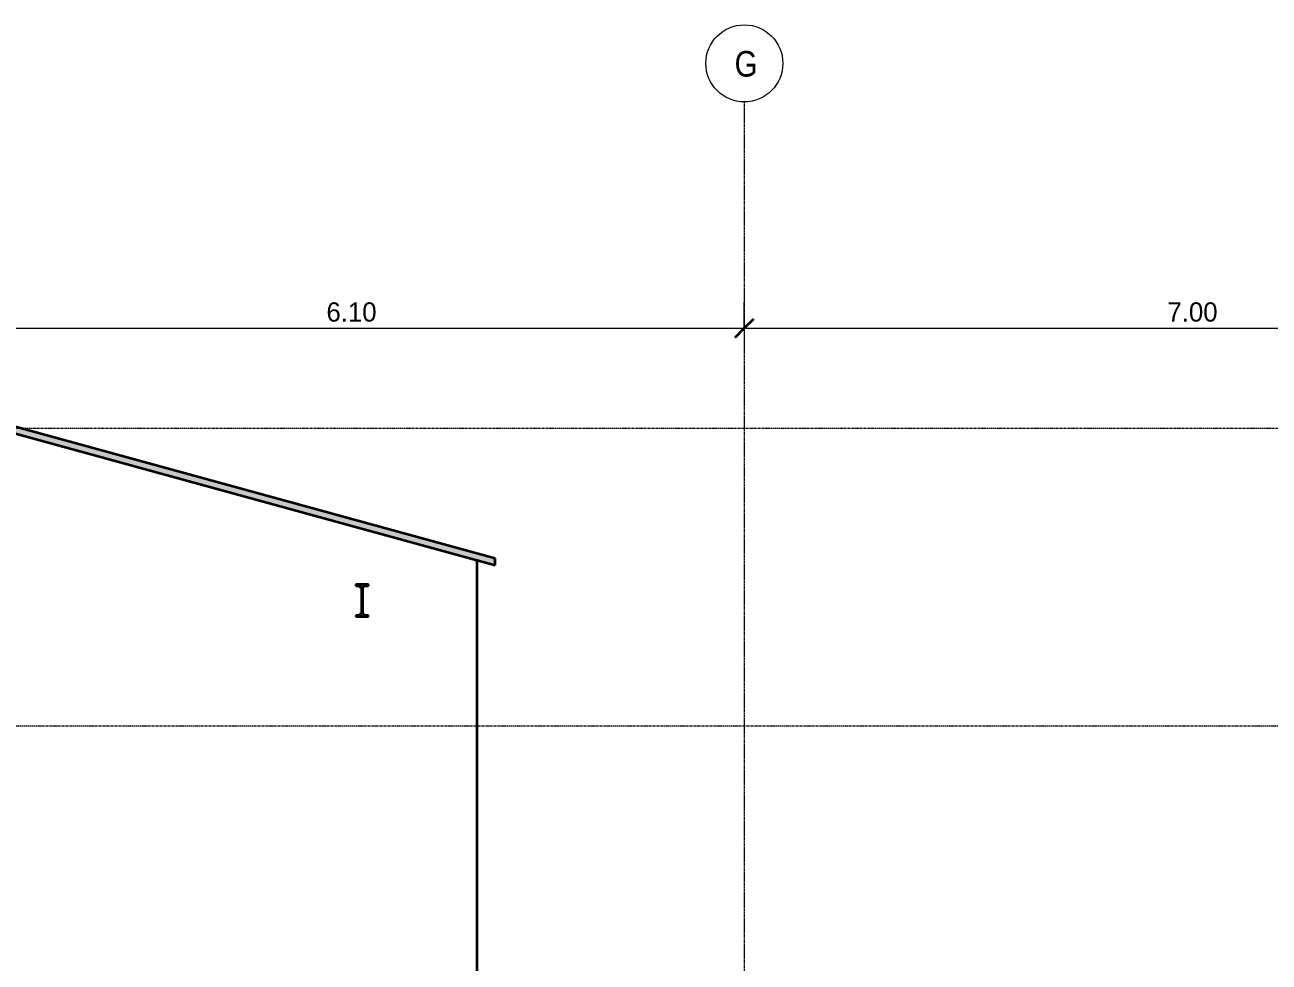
# Model space of a CAD drawing. Header units: centimetres. Extents: x -6111 to 13767, y -285 to 1600.
# Drawn here: x -2723 to -1754, y 661 to 1392 of the extents above; entities that cross this region are included whole.
import ezdxf

# ---------------------------------------------------------------- set-up
doc = ezdxf.new("R2010")
doc.units = ezdxf.units.CM
doc.linetypes.add('Centre', pattern=[3.175, 0.635, -0.475, 1.59, -0.475])
doc.linetypes.add('Grid Line', pattern=[2.2225, 1.27, -0.3175, 0.3175, -0.3175])
for name, color, linetype, lineweight in [('A-ANNO-DIMS', 7, 'Continuous', 9), ('A-ANNO-DIMS-100', 7, 'Continuous', 9), ('A-FLOR-LEVL', 7, 'Continuous', 9), ('A-ROOF', 7, 'Continuous', 9), ('A-ROOF-PATT', 7, 'Continuous', 35), ('A-WALL', 7, 'Continuous', 9), ('A-WALL-PATT', 7, 'Continuous', 35), ('S-BEAM', 7, 'Continuous', 9), ('S-GRID', 7, 'Continuous', 9), ('S-GRID-IDEN', 7, 'Continuous', 9)]:
    doc.layers.add(name, color=color, linetype=linetype, lineweight=lineweight)
doc.styles.add('Century Gothic_1', font='GOTHIC.TTF', dxfattribs={"height": 15})
doc.styles.add('Saira Condensed', font='SairaCondensed-Regular.ttf', dxfattribs={"height": 20})
doc.dimstyles.new('FCA_N_Cotas_E100', dxfattribs={"dimscale": 30.48, "dimtxt": 15.662524, "dimasz": 0.492126, "dimexe": 0.656168, "dimexo": 0.656168, "dimgap": 0.032808, "dimtad": 1, "dimlfac": 0.01, "dimrnd": 0.01, "dimzin": 0, "dimdsep": 46, "dimtxsty": 'Century Gothic_1', "dimblk1": 'OBLIQUE', "dimblk2": 'OBLIQUE', "dimsah": 1, "dimcen": 0.09, "dimdle": 0.656168, "dimadec": 3, "dimazin": 2, "dimtfac": 1, "dimtdec": 4, "dimtix": 1, "dimtmove": 0, "dimatfit": 3, "dimfxl": 1, "dimtvp": 1, "dimtolj": 1, "dimtzin": 0, "dimarcsym": 2})
pattern_1 = [(89.844, (-4770.902, 0), (-0.068259666, 25.14427905), []), (89.844, (-4770.902, 38.1), (-0.068259666, 25.14427905), [])]

# ---------------------------------------------------------------- blocks, each defined once
blk = doc.blocks.new('PQ_RVR_ARQ-01_ZZ_ZZ_MO_T_A_rvt-2-Elevación Eje 2')
at = {"layer": 'A-ROOF-PATT', "lineweight": 9, "true_color": 0xeaeaea}
blk.add_hatch(color=254, dxfattribs=at).paths.add_polyline_path([(-4662.32, 970.65), (-4662.32, 975.83), (-5071.41, 1088.14), (-5486.76, 976.84), (-5486.76, 971.67), (-5071.43, 1082.96), (-4676.26, 974.47)])
at = {"layer": 'A-WALL-PATT', "lineweight": 9, "true_color": 0xeaeaea}
blk.add_hatch(color=254, dxfattribs=at).paths.add_polyline_path([(-4676.76, 492.68), (-4676.26, 492.68), (-4676.26, 974.47), (-4676.76, 974.61), (-4676.76, 511.85)])
at = {"layer": 'A-ROOF', "color": 254, "lineweight": 35, "true_color": 0xcccccc}
for p, q in [((-4662.32, 975.83), (-5071.41, 1088.14)), ((-5071.43, 1082.96), (-4676.76, 974.61)), ((-4676.26, 974.47), (-4662.32, 970.65)), ((-4662.32, 970.65), (-4662.32, 975.83))]:
    blk.add_line(p, q, dxfattribs=at)
at = {"layer": 'A-WALL', "color": 254, "lineweight": 35, "true_color": 0xcccccc}
for p, q in [((-4676.76, 974.61), (-4676.76, 492.68)), ((-4676.26, 492.68), (-4676.26, 974.47))]:
    blk.add_line(p, q, dxfattribs=at)
blk = doc.blocks.new('FP_81-Elevación Eje 2')
at = {"layer": 'S-BEAM', "color": 9, "true_color": 0xc0c0c0}
for p, q in [((-4768.64, 932.28), (-4768.6, 932.29)), ((-4768.6, 932.29), (-4768.55, 932.29)), ((-4768.56, 932.28), (-4768.52, 932.29)), ((-4768.55, 932.29), (-4768.51, 932.29)), ((-4768.53, 932.28), (-4768.49, 932.29)), ((-4768.52, 932.29), (-4768.47, 932.29)), ((-4768.51, 932.29), (-4768.46, 932.3)), ((-4768.49, 932.29), (-4768.44, 932.29)), ((-4768.47, 932.29), (-4768.43, 932.29)), ((-4768.46, 932.3), (-4768.42, 932.31)), ((-4768.45, 932.28), (-4768.41, 932.29)), ((-4768.44, 932.29), (-4768.4, 932.29)), ((-4768.43, 932.29), (-4768.38, 932.3)), ((-4768.42, 932.31), (-4768.38, 932.32)), ((-4768.42, 932.28), (-4768.38, 932.29)), ((-4768.41, 932.29), (-4768.36, 932.29)), ((-4768.4, 932.29), (-4768.36, 932.3)), ((-4768.38, 932.32), (-4768.33, 932.33)), ((-4768.38, 932.3), (-4768.34, 932.31)), ((-4768.38, 932.29), (-4768.33, 932.29)), ((-4768.36, 932.3), (-4768.31, 932.31)), ((-4768.36, 932.29), (-4768.32, 932.29)), ((-4768.34, 932.31), (-4768.29, 932.32)), ((-4768.33, 932.33), (-4768.29, 932.35)), ((-4768.33, 932.29), (-4768.29, 932.29)), ((-4768.32, 932.29), (-4768.27, 932.3)), ((-4768.31, 932.31), (-4768.27, 932.32)), ((-4768.29, 932.35), (-4768.25, 932.36)), ((-4768.29, 932.32), (-4768.25, 932.33)), ((-4768.29, 932.29), (-4768.25, 932.3)), ((-4768.27, 932.32), (-4768.22, 932.33)), ((-4768.27, 932.3), (-4768.23, 932.31)), ((-4768.25, 932.36), (-4768.21, 932.38)), ((-4768.25, 932.33), (-4768.21, 932.35)), ((-4768.25, 932.3), (-4768.2, 932.31)), ((-4768.23, 932.31), (-4768.18, 932.32)), ((-4768.22, 932.33), (-4768.18, 932.35)), ((-4768.21, 932.38), (-4768.17, 932.4)), ((-4768.21, 932.35), (-4768.17, 932.36)), ((-4768.2, 932.31), (-4768.16, 932.32)), ((-4768.18, 932.35), (-4768.14, 932.36)), ((-4768.18, 932.32), (-4768.14, 932.33)), ((-4768.17, 932.4), (-4768.13, 932.42)), ((-4768.17, 932.36), (-4768.12, 932.38)), ((-4768.16, 932.32), (-4768.11, 932.33)), ((-4768.14, 932.36), (-4768.1, 932.38)), ((-4768.14, 932.33), (-4768.1, 932.35)), ((-4768.13, 932.42), (-4768.09, 932.44)), ((-4768.12, 932.38), (-4768.08, 932.4)), ((-4768.11, 932.33), (-4768.07, 932.35)), ((-4768.1, 932.38), (-4768.06, 932.4)), ((-4768.1, 932.35), (-4768.06, 932.36)), ((-4768.09, 932.44), (-4768.05, 932.46)), ((-4768.08, 932.4), (-4768.04, 932.42)), ((-4768.07, 932.35), (-4768.03, 932.36)), ((-4768.06, 932.4), (-4768.02, 932.42)), ((-4768.06, 932.36), (-4768.01, 932.38)), ((-4768.05, 932.46), (-4768.01, 932.49)), ((-4768.04, 932.42), (-4768, 932.44)), ((-4768.03, 932.36), (-4767.99, 932.38)), ((-4768.02, 932.42), (-4767.98, 932.44)), ((-4768.01, 932.49), (-4767.97, 932.51)), ((-4768.01, 932.38), (-4767.97, 932.4)), ((-4768, 932.44), (-4767.96, 932.46)), ((-4767.99, 932.38), (-4767.95, 932.4)), ((-4767.98, 932.44), (-4767.94, 932.46)), ((-4767.97, 932.51), (-4767.94, 932.54)), ((-4767.97, 932.4), (-4767.93, 932.42)), ((-4767.96, 932.46), (-4767.93, 932.49)), ((-4767.95, 932.4), (-4767.91, 932.42)), ((-4767.94, 932.54), (-4767.9, 932.57)), ((-4767.94, 932.46), (-4767.9, 932.49)), ((-4767.93, 932.49), (-4767.89, 932.51)), ((-4767.93, 932.42), (-4767.89, 932.44)), ((-4767.91, 932.42), (-4767.87, 932.44)), ((-4767.9, 932.57), (-4767.87, 932.6)), ((-4767.9, 932.49), (-4767.86, 932.51)), ((-4767.89, 932.51), (-4767.85, 932.54)), ((-4767.89, 932.44), (-4767.85, 932.46)), ((-4767.87, 932.6), (-4767.83, 932.63)), ((-4767.87, 932.44), (-4767.83, 932.46)), ((-4767.86, 932.51), (-4767.83, 932.54)), ((-4767.85, 932.54), (-4767.82, 932.57)), ((-4767.85, 932.46), (-4767.82, 932.49)), ((-4767.83, 932.63), (-4767.8, 932.66)), ((-4767.83, 932.54), (-4767.79, 932.57)), ((-4767.83, 932.46), (-4767.79, 932.49)), ((-4767.82, 932.57), (-4767.78, 932.6)), ((-4767.82, 932.49), (-4767.78, 932.51)), ((-4767.8, 932.66), (-4767.77, 932.69)), ((-4767.79, 932.57), (-4767.76, 932.6)), ((-4767.79, 932.49), (-4767.75, 932.51)), ((-4767.78, 932.6), (-4767.75, 932.63)), ((-4767.78, 932.51), (-4767.74, 932.54)), ((-4767.77, 932.69), (-4767.74, 932.72)), ((-4767.76, 932.6), (-4767.72, 932.63)), ((-4767.75, 932.63), (-4767.72, 932.66)), ((-4767.75, 932.51), (-4767.72, 932.54)), ((-4767.74, 932.72), (-4767.71, 932.76)), ((-4767.74, 932.54), (-4767.71, 932.57)), ((-4767.72, 932.66), (-4767.69, 932.69)), ((-4767.72, 932.63), (-4767.69, 932.66)), ((-4767.72, 932.54), (-4767.68, 932.57)), ((-4767.71, 932.76), (-4767.69, 932.8)), ((-4767.71, 932.57), (-4767.67, 932.6)), ((-4767.69, 932.8), (-4767.66, 932.83)), ((-4767.69, 932.69), (-4767.66, 932.72)), ((-4767.69, 932.66), (-4767.66, 932.69)), ((-4767.68, 932.57), (-4767.65, 932.6)), ((-4767.67, 932.6), (-4767.64, 932.63)), ((-4767.66, 932.83), (-4767.64, 932.87)), ((-4767.66, 932.72), (-4767.63, 932.76)), ((-4767.66, 932.69), (-4767.63, 932.72)), ((-4767.65, 932.6), (-4767.61, 932.63)), ((-4767.64, 932.87), (-4767.61, 932.91)), ((-4767.64, 932.63), (-4767.61, 932.66)), ((-4767.63, 932.76), (-4767.6, 932.8)), ((-4767.63, 932.72), (-4767.6, 932.76)), ((-4767.61, 932.91), (-4767.59, 932.95)), ((-4767.61, 932.66), (-4767.58, 932.69)), ((-4767.61, 932.63), (-4767.58, 932.66)), ((-4767.6, 932.8), (-4767.58, 932.83)), ((-4767.6, 932.76), (-4767.58, 932.8)), ((-4767.59, 932.95), (-4767.57, 932.99)), ((-4767.58, 932.83), (-4767.55, 932.87)), ((-4767.58, 932.8), (-4767.55, 932.83)), ((-4767.58, 932.69), (-4767.55, 932.72)), ((-4767.58, 932.66), (-4767.55, 932.69)), ((-4767.57, 932.99), (-4767.55, 933.03)), ((-4767.55, 933.03), (-4767.54, 933.07)), ((-4767.55, 932.87), (-4767.53, 932.91)), ((-4767.55, 932.83), (-4767.53, 932.87)), ((-4767.55, 932.72), (-4767.52, 932.76)), ((-4767.55, 932.69), (-4767.52, 932.72)), ((-4767.54, 933.07), (-4767.52, 933.11)), ((-4767.53, 932.91), (-4767.51, 932.95)), ((-4767.53, 932.87), (-4767.5, 932.91)), ((-4767.52, 933.11), (-4767.51, 933.16)), ((-4767.52, 932.76), (-4767.49, 932.8)), ((-4767.52, 932.72), (-4767.49, 932.76)), ((-4767.51, 933.16), (-4767.5, 933.2)), ((-4767.51, 932.95), (-4767.49, 932.99)), ((-4767.5, 933.2), (-4767.49, 933.24)), ((-4767.5, 932.91), (-4767.48, 932.95)), ((-4767.49, 933.24), (-4767.48, 933.29)), ((-4767.49, 932.99), (-4767.47, 933.03)), ((-4767.49, 932.8), (-4767.47, 932.83)), ((-4767.49, 932.76), (-4767.47, 932.8)), ((-4767.48, 933.29), (-4767.47, 933.33)), ((-4767.48, 932.95), (-4767.46, 932.99)), ((-4767.47, 933.33), (-4767.46, 933.38)), ((-4767.47, 933.03), (-4767.45, 933.07)), ((-4767.47, 932.83), (-4767.44, 932.87)), ((-4767.47, 932.8), (-4767.44, 932.83)), ((-4767.46, 933.47), (-4767.46, 933.51)), ((-4767.46, 933.42), (-4767.46, 933.47)), ((-4767.46, 933.38), (-4767.46, 933.42)), ((-4767.46, 932.99), (-4767.44, 933.03)), ((-4767.45, 933.07), (-4767.44, 933.11)), ((-4767.44, 933.11), (-4767.43, 933.16)), ((-4767.44, 933.03), (-4767.43, 933.07)), ((-4767.44, 932.87), (-4767.42, 932.91)), ((-4767.44, 932.83), (-4767.42, 932.87)), ((-4767.43, 933.16), (-4767.41, 933.2)), ((-4767.43, 933.07), (-4767.41, 933.11)), ((-4767.42, 932.91), (-4767.4, 932.95)), ((-4767.42, 932.87), (-4767.39, 932.91)), ((-4767.41, 933.2), (-4767.4, 933.24)), ((-4767.41, 933.11), (-4767.4, 933.16)), ((-4767.4, 933.24), (-4767.39, 933.29)), ((-4767.4, 933.16), (-4767.39, 933.2)), ((-4767.4, 932.95), (-4767.38, 932.99)), ((-4767.39, 933.33), (-4767.38, 933.38)), ((-4767.39, 933.29), (-4767.39, 933.33)), ((-4767.39, 933.2), (-4767.38, 933.24)), ((-4767.39, 932.91), (-4767.37, 932.95)), ((-4767.38, 933.42), (-4767.37, 933.47)), ((-4767.38, 933.38), (-4767.38, 933.42)), ((-4767.38, 933.24), (-4767.37, 933.29)), ((-4767.38, 932.99), (-4767.36, 933.03)), ((-4767.37, 933.47), (-4767.37, 933.51)), ((-4767.37, 933.29), (-4767.36, 933.33)), ((-4767.37, 932.95), (-4767.35, 932.99)), ((-4767.36, 933.33), (-4767.35, 933.38)), ((-4767.36, 933.03), (-4767.34, 933.07)), ((-4767.35, 933.47), (-4767.35, 933.51)), ((-4767.35, 933.42), (-4767.35, 933.47)), ((-4767.35, 933.38), (-4767.35, 933.42)), ((-4767.35, 932.99), (-4767.33, 933.03)), ((-4767.34, 933.07), (-4767.33, 933.11)), ((-4767.33, 933.11), (-4767.32, 933.16)), ((-4767.33, 933.03), (-4767.32, 933.07)), ((-4767.32, 933.16), (-4767.3, 933.2)), ((-4767.32, 933.07), (-4767.3, 933.11)), ((-4767.3, 933.2), (-4767.29, 933.24)), ((-4767.3, 933.11), (-4767.29, 933.16)), ((-4767.29, 933.24), (-4767.28, 933.29)), ((-4767.29, 933.16), (-4767.28, 933.2)), ((-4767.28, 933.33), (-4767.27, 933.38)), ((-4767.28, 933.29), (-4767.28, 933.33)), ((-4767.28, 933.2), (-4767.27, 933.24)), ((-4767.27, 933.42), (-4767.26, 933.47)), ((-4767.27, 933.38), (-4767.27, 933.42)), ((-4767.27, 933.24), (-4767.26, 933.29)), ((-4767.26, 933.47), (-4767.26, 933.51)), ((-4767.26, 933.29), (-4767.25, 933.33)), ((-4767.25, 933.33), (-4767.24, 933.38)), ((-4767.24, 933.47), (-4767.24, 933.51)), ((-4767.24, 933.42), (-4767.24, 933.47)), ((-4767.24, 933.38), (-4767.24, 933.42))]:
    blk.add_line(p, q, dxfattribs=at)
blk = doc.blocks.new('FP_82-Elevación Eje 2')
at = {"layer": 'S-BEAM', "color": 9, "true_color": 0xc0c0c0}
for p, q in [((-4768.62, 953.78), (-4768.66, 953.78)), ((-4768.59, 953.78), (-4768.63, 953.78)), ((-4768.57, 953.77), (-4768.62, 953.78)), ((-4768.54, 953.77), (-4768.59, 953.78)), ((-4768.53, 953.77), (-4768.57, 953.77)), ((-4768.51, 953.78), (-4768.55, 953.78)), ((-4768.5, 953.77), (-4768.54, 953.77)), ((-4768.48, 953.76), (-4768.53, 953.77)), ((-4768.48, 953.78), (-4768.52, 953.78)), ((-4768.46, 953.77), (-4768.51, 953.78)), ((-4768.46, 953.76), (-4768.5, 953.77)), ((-4768.44, 953.77), (-4768.48, 953.78)), ((-4768.44, 953.75), (-4768.48, 953.76)), ((-4768.42, 953.77), (-4768.46, 953.77)), ((-4768.41, 953.75), (-4768.46, 953.76)), ((-4768.4, 953.78), (-4768.44, 953.78)), ((-4768.39, 953.77), (-4768.44, 953.77)), ((-4768.4, 953.74), (-4768.44, 953.75)), ((-4768.37, 953.76), (-4768.42, 953.77)), ((-4768.37, 953.78), (-4768.41, 953.78)), ((-4768.37, 953.74), (-4768.41, 953.75)), ((-4768.35, 953.77), (-4768.4, 953.78)), ((-4768.35, 953.73), (-4768.4, 953.74)), ((-4768.35, 953.76), (-4768.39, 953.77)), ((-4768.33, 953.77), (-4768.37, 953.78)), ((-4768.33, 953.75), (-4768.37, 953.76)), ((-4768.33, 953.73), (-4768.37, 953.74)), ((-4768.31, 953.77), (-4768.35, 953.77)), ((-4768.3, 953.75), (-4768.35, 953.76)), ((-4768.31, 953.71), (-4768.35, 953.73)), ((-4768.28, 953.77), (-4768.33, 953.77)), ((-4768.29, 953.74), (-4768.33, 953.75)), ((-4768.28, 953.71), (-4768.33, 953.73)), ((-4768.26, 953.76), (-4768.31, 953.77)), ((-4768.27, 953.7), (-4768.31, 953.71)), ((-4768.26, 953.74), (-4768.3, 953.75)), ((-4768.24, 953.73), (-4768.29, 953.74)), ((-4768.24, 953.76), (-4768.28, 953.77)), ((-4768.24, 953.7), (-4768.28, 953.71)), ((-4768.23, 953.68), (-4768.27, 953.7)), ((-4768.22, 953.75), (-4768.26, 953.76)), ((-4768.22, 953.73), (-4768.26, 953.74)), ((-4768.19, 953.75), (-4768.24, 953.76)), ((-4768.2, 953.71), (-4768.24, 953.73)), ((-4768.2, 953.68), (-4768.24, 953.7)), ((-4768.19, 953.66), (-4768.23, 953.68)), ((-4768.18, 953.74), (-4768.22, 953.75)), ((-4768.17, 953.71), (-4768.22, 953.73)), ((-4768.16, 953.7), (-4768.2, 953.71)), ((-4768.16, 953.66), (-4768.2, 953.68)), ((-4768.15, 953.74), (-4768.19, 953.75)), ((-4768.14, 953.64), (-4768.19, 953.66)), ((-4768.13, 953.73), (-4768.18, 953.74)), ((-4768.13, 953.7), (-4768.17, 953.71)), ((-4768.12, 953.68), (-4768.16, 953.7)), ((-4768.12, 953.64), (-4768.16, 953.66)), ((-4768.11, 953.73), (-4768.15, 953.74)), ((-4768.11, 953.62), (-4768.14, 953.64)), ((-4768.09, 953.71), (-4768.13, 953.73)), ((-4768.09, 953.68), (-4768.13, 953.7)), ((-4768.08, 953.66), (-4768.12, 953.68)), ((-4768.08, 953.62), (-4768.12, 953.64)), ((-4768.06, 953.71), (-4768.11, 953.73)), ((-4768.07, 953.6), (-4768.11, 953.62)), ((-4768.05, 953.7), (-4768.09, 953.71)), ((-4768.05, 953.66), (-4768.09, 953.68)), ((-4768.04, 953.64), (-4768.08, 953.66)), ((-4768.04, 953.6), (-4768.08, 953.62)), ((-4768.03, 953.58), (-4768.07, 953.6)), ((-4768.02, 953.7), (-4768.06, 953.71)), ((-4768.01, 953.68), (-4768.05, 953.7)), ((-4768.01, 953.64), (-4768.05, 953.66)), ((-4768, 953.62), (-4768.04, 953.64)), ((-4768, 953.58), (-4768.04, 953.6)), ((-4767.99, 953.55), (-4768.03, 953.58)), ((-4767.98, 953.68), (-4768.02, 953.7)), ((-4767.97, 953.66), (-4768.01, 953.68)), ((-4767.97, 953.62), (-4768.01, 953.64)), ((-4767.96, 953.6), (-4768, 953.62)), ((-4767.97, 953.55), (-4768, 953.58)), ((-4767.96, 953.52), (-4767.99, 953.55)), ((-4767.94, 953.66), (-4767.98, 953.68)), ((-4767.93, 953.64), (-4767.97, 953.66)), ((-4767.93, 953.6), (-4767.97, 953.62)), ((-4767.93, 953.52), (-4767.97, 953.55)), ((-4767.92, 953.58), (-4767.96, 953.6)), ((-4767.92, 953.49), (-4767.96, 953.52)), ((-4767.9, 953.64), (-4767.94, 953.66)), ((-4767.89, 953.62), (-4767.93, 953.64)), ((-4767.89, 953.58), (-4767.93, 953.6)), ((-4767.89, 953.49), (-4767.93, 953.52)), ((-4767.88, 953.55), (-4767.92, 953.58)), ((-4767.89, 953.47), (-4767.92, 953.49)), ((-4767.86, 953.62), (-4767.9, 953.64)), ((-4767.85, 953.6), (-4767.89, 953.62)), ((-4767.86, 953.55), (-4767.89, 953.58)), ((-4767.86, 953.47), (-4767.89, 953.49)), ((-4767.85, 953.52), (-4767.88, 953.55)), ((-4767.82, 953.6), (-4767.86, 953.62)), ((-4767.82, 953.52), (-4767.86, 953.55)), ((-4767.83, 953.43), (-4767.86, 953.47)), ((-4767.81, 953.58), (-4767.85, 953.6)), ((-4767.81, 953.49), (-4767.85, 953.52)), ((-4767.8, 953.4), (-4767.83, 953.43)), ((-4767.78, 953.58), (-4767.82, 953.6)), ((-4767.79, 953.49), (-4767.82, 953.52)), ((-4767.77, 953.55), (-4767.81, 953.58)), ((-4767.78, 953.47), (-4767.81, 953.49)), ((-4767.77, 953.37), (-4767.8, 953.4)), ((-4767.75, 953.47), (-4767.79, 953.49)), ((-4767.75, 953.55), (-4767.78, 953.58)), ((-4767.75, 953.43), (-4767.78, 953.47)), ((-4767.74, 953.52), (-4767.77, 953.55)), ((-4767.74, 953.34), (-4767.77, 953.37)), ((-4767.71, 953.52), (-4767.75, 953.55)), ((-4767.72, 953.43), (-4767.75, 953.47)), ((-4767.71, 953.4), (-4767.75, 953.43)), ((-4767.7, 953.49), (-4767.74, 953.52)), ((-4767.71, 953.3), (-4767.74, 953.34)), ((-4767.69, 953.4), (-4767.72, 953.43)), ((-4767.68, 953.49), (-4767.71, 953.52)), ((-4767.68, 953.37), (-4767.71, 953.4)), ((-4767.68, 953.27), (-4767.71, 953.3)), ((-4767.67, 953.47), (-4767.7, 953.49)), ((-4767.66, 953.37), (-4767.69, 953.4)), ((-4767.64, 953.47), (-4767.68, 953.49)), ((-4767.65, 953.34), (-4767.68, 953.37)), ((-4767.66, 953.23), (-4767.68, 953.27)), ((-4767.64, 953.43), (-4767.67, 953.47)), ((-4767.63, 953.34), (-4767.66, 953.37)), ((-4767.63, 953.19), (-4767.66, 953.23)), ((-4767.63, 953.3), (-4767.65, 953.34)), ((-4767.61, 953.43), (-4767.64, 953.47)), ((-4767.6, 953.4), (-4767.64, 953.43)), ((-4767.6, 953.3), (-4767.63, 953.34)), ((-4767.6, 953.27), (-4767.63, 953.3)), ((-4767.61, 953.15), (-4767.63, 953.19)), ((-4767.58, 953.4), (-4767.61, 953.43)), ((-4767.59, 953.11), (-4767.61, 953.15)), ((-4767.57, 953.37), (-4767.6, 953.4)), ((-4767.57, 953.27), (-4767.6, 953.3)), ((-4767.57, 953.23), (-4767.6, 953.27)), ((-4767.57, 953.07), (-4767.59, 953.11)), ((-4767.55, 953.37), (-4767.58, 953.4)), ((-4767.54, 953.34), (-4767.57, 953.37)), ((-4767.55, 953.23), (-4767.57, 953.27)), ((-4767.55, 953.19), (-4767.57, 953.23)), ((-4767.55, 953.03), (-4767.57, 953.07)), ((-4767.52, 953.34), (-4767.55, 953.37)), ((-4767.52, 953.19), (-4767.55, 953.23)), ((-4767.53, 953.15), (-4767.55, 953.19)), ((-4767.53, 952.99), (-4767.55, 953.03)), ((-4767.52, 953.3), (-4767.54, 953.34)), ((-4767.51, 953.11), (-4767.53, 953.15)), ((-4767.52, 952.95), (-4767.53, 952.99)), ((-4767.49, 953.3), (-4767.52, 953.34)), ((-4767.49, 953.27), (-4767.52, 953.3)), ((-4767.5, 953.15), (-4767.52, 953.19)), ((-4767.51, 952.9), (-4767.52, 952.95)), ((-4767.49, 953.07), (-4767.51, 953.11)), ((-4767.49, 952.86), (-4767.51, 952.9)), ((-4767.48, 953.11), (-4767.5, 953.15)), ((-4767.46, 953.27), (-4767.49, 953.3)), ((-4767.46, 953.23), (-4767.49, 953.27)), ((-4767.47, 953.03), (-4767.49, 953.07)), ((-4767.48, 952.82), (-4767.49, 952.86)), ((-4767.46, 953.07), (-4767.48, 953.11)), ((-4767.47, 952.77), (-4767.48, 952.82)), ((-4767.45, 952.99), (-4767.47, 953.03)), ((-4767.47, 952.73), (-4767.47, 952.77)), ((-4767.46, 952.68), (-4767.47, 952.73)), ((-4767.44, 953.23), (-4767.46, 953.27)), ((-4767.44, 953.19), (-4767.46, 953.23)), ((-4767.44, 953.03), (-4767.46, 953.07)), ((-4767.46, 952.64), (-4767.46, 952.68)), ((-4767.46, 952.6), (-4767.46, 952.64)), ((-4767.45, 952.55), (-4767.46, 952.6)), ((-4767.44, 952.95), (-4767.45, 952.99)), ((-4767.41, 953.19), (-4767.44, 953.23)), ((-4767.42, 953.15), (-4767.44, 953.19)), ((-4767.43, 952.99), (-4767.44, 953.03)), ((-4767.42, 952.9), (-4767.44, 952.95)), ((-4767.41, 952.95), (-4767.43, 952.99)), ((-4767.4, 953.11), (-4767.42, 953.15)), ((-4767.41, 952.86), (-4767.42, 952.9)), ((-4767.39, 953.15), (-4767.41, 953.19)), ((-4767.4, 952.9), (-4767.41, 952.95)), ((-4767.4, 952.82), (-4767.41, 952.86)), ((-4767.38, 953.07), (-4767.4, 953.11)), ((-4767.38, 952.86), (-4767.4, 952.9)), ((-4767.39, 952.77), (-4767.4, 952.82)), ((-4767.37, 953.11), (-4767.39, 953.15)), ((-4767.38, 952.73), (-4767.39, 952.77)), ((-4767.36, 953.03), (-4767.38, 953.07)), ((-4767.37, 952.82), (-4767.38, 952.86)), ((-4767.38, 952.68), (-4767.38, 952.73)), ((-4767.37, 952.64), (-4767.38, 952.68)), ((-4767.35, 953.07), (-4767.37, 953.11)), ((-4767.36, 952.77), (-4767.37, 952.82)), ((-4767.37, 952.6), (-4767.37, 952.64)), ((-4767.37, 952.55), (-4767.37, 952.6)), ((-4767.34, 952.99), (-4767.36, 953.03)), ((-4767.36, 952.73), (-4767.36, 952.77)), ((-4767.35, 952.68), (-4767.36, 952.73)), ((-4767.33, 953.03), (-4767.35, 953.07)), ((-4767.35, 952.64), (-4767.35, 952.68)), ((-4767.35, 952.6), (-4767.35, 952.64)), ((-4767.35, 952.55), (-4767.35, 952.6)), ((-4767.33, 952.95), (-4767.34, 952.99)), ((-4767.32, 952.99), (-4767.33, 953.03)), ((-4767.31, 952.9), (-4767.33, 952.95)), ((-4767.3, 952.95), (-4767.32, 952.99)), ((-4767.3, 952.86), (-4767.31, 952.9)), ((-4767.29, 952.9), (-4767.3, 952.95)), ((-4767.29, 952.82), (-4767.3, 952.86)), ((-4767.27, 952.86), (-4767.29, 952.9)), ((-4767.28, 952.77), (-4767.29, 952.82)), ((-4767.27, 952.73), (-4767.28, 952.77)), ((-4767.26, 952.82), (-4767.27, 952.86)), ((-4767.27, 952.68), (-4767.27, 952.73)), ((-4767.27, 952.64), (-4767.27, 952.68)), ((-4767.26, 952.6), (-4767.27, 952.64)), ((-4767.26, 952.77), (-4767.26, 952.82)), ((-4767.25, 952.73), (-4767.26, 952.77)), ((-4767.26, 952.55), (-4767.26, 952.6)), ((-4767.24, 952.68), (-4767.25, 952.73)), ((-4767.24, 952.64), (-4767.24, 952.68)), ((-4767.24, 952.6), (-4767.24, 952.64)), ((-4767.24, 952.55), (-4767.24, 952.6))]:
    blk.add_line(p, q, dxfattribs=at)
blk = doc.blocks.new('M_W Shapes - 150 x 250-V80-Elevación Eje 2')
at = {"layer": 'S-BEAM', "true_color": 0xc0c0c0}
h = blk.add_hatch(dxfattribs=at)
h.set_pattern_fill('FP_29', color=9, style=0, pattern_type=2)
h.set_pattern_definition(pattern_1)
edge = h.paths.add_edge_path()
edge.add_line((-4771.23, 954.53), (-4770.94, 954.53))
edge.add_line((-4770.94, 954.53), (-4770.94, 955.53))
edge.add_line((-4770.94, 955.53), (-4771.23, 955.53))
h = blk.add_hatch(dxfattribs=at)
h.set_pattern_fill('FP_2', color=9, style=0, pattern_type=2)
h.set_pattern_definition([(45, (0, 0), (-25.14472, 25.14472), []), (45, (0, 38.1), (-25.14472, 25.14472), [])])
h.paths.add_polyline_path([(-4760.94, 930.53), (-4760.94, 931.53), (-4763.9, 931.58), (-4764.69, 931.96), (-4765.24, 932.65), (-4765.44, 933.51), (-4765.39, 952.99), (-4765, 953.78), (-4764.32, 954.33), (-4763.46, 954.53), (-4760.94, 954.53), (-4760.94, 955.53), (-4770.94, 955.53), (-4770.94, 954.53), (-4767.98, 954.48), (-4767.18, 954.1), (-4766.63, 953.41), (-4766.44, 952.55), (-4766.49, 933.07), (-4766.87, 932.28), (-4767.56, 931.73), (-4768.42, 931.53), (-4770.94, 931.53), (-4770.94, 930.53)])
h = blk.add_hatch(dxfattribs=at)
h.set_pattern_fill('FP_28', color=9, style=0, pattern_type=2)
h.set_pattern_definition([(89.844, (-4766.402, 0), (-0.068259666, 25.14427905), []), (89.844, (-4766.402, 38.1), (-0.068259666, 25.14427905), [])])
h.paths.add_polyline_path([(-4766.73, 933.51), (-4766.44, 933.51), (-4766.49, 952.55), (-4766.73, 952.55), (-4766.73, 946.8)])
h = blk.add_hatch(dxfattribs=at)
h.set_pattern_fill('FP_29', color=9, style=0, pattern_type=2)
h.set_pattern_definition(pattern_1)
edge = h.paths.add_edge_path()
edge.add_line((-4771.23, 930.53), (-4770.94, 930.53))
edge.add_line((-4770.94, 930.53), (-4770.94, 931.53))
edge.add_line((-4770.94, 931.53), (-4771.23, 931.53))
at = {"layer": 'S-BEAM'}
for p, q in [((-4770.94, 955.53), (-4771.23, 955.53)), ((-4770.94, 954.53), (-4771.23, 954.53)), ((-4771.23, 931.53), (-4770.94, 931.53)), ((-4770.94, 930.53), (-4771.23, 930.53))]:
    blk.add_line(p, q, dxfattribs=at)
at = {"layer": 'S-BEAM', "lineweight": 35}
for p, q in [((-4760.94, 955.53), (-4770.94, 955.53)), ((-4770.94, 955.53), (-4770.94, 954.53)), ((-4770.94, 954.53), (-4768.42, 954.53)), ((-4766.44, 952.55), (-4766.44, 933.51)), ((-4765.44, 933.51), (-4765.44, 952.55)), ((-4763.46, 954.53), (-4760.94, 954.53)), ((-4760.94, 954.53), (-4760.94, 955.53)), ((-4768.42, 931.53), (-4770.94, 931.53)), ((-4770.94, 931.53), (-4770.94, 930.53)), ((-4770.94, 930.53), (-4760.94, 930.53)), ((-4760.94, 931.53), (-4763.46, 931.53)), ((-4760.94, 930.53), (-4760.94, 931.53))]:
    blk.add_line(p, q, dxfattribs=at)
at = {"layer": 'S-BEAM', "lineweight": 35, "flags": 128}
for points in [[(-4768.42, 954.53), (-4767.98, 954.48), (-4767.56, 954.33), (-4767.18, 954.1), (-4766.87, 953.78), (-4766.63, 953.41), (-4766.49, 952.99), (-4766.44, 952.55)], [(-4765.44, 952.55), (-4765.39, 952.99), (-4765.24, 953.41), (-4765, 953.78), (-4764.69, 954.1), (-4764.32, 954.33), (-4763.9, 954.48), (-4763.46, 954.53)], [(-4766.44, 933.51), (-4766.49, 933.07), (-4766.63, 932.65), (-4766.87, 932.28), (-4767.18, 931.96), (-4767.56, 931.73), (-4767.98, 931.58), (-4768.42, 931.53)], [(-4763.46, 931.53), (-4763.9, 931.58), (-4764.32, 931.73), (-4764.69, 931.96), (-4765, 932.28), (-4765.24, 932.65), (-4765.39, 933.07), (-4765.44, 933.51)]]:
    blk.add_lwpolyline(points, dxfattribs=at)
at = {"layer": 'S-BEAM'}
for name in ['FP_82-Elevación Eje 2', 'FP_81-Elevación Eje 2']:
    blk.add_blockref(name, (0, 0), dxfattribs=at)
blk = doc.blocks.new('Grid - 3mm-1819951-Elevación Eje 2')
at = {"layer": 'S-GRID-IDEN', "color": 253, "true_color": 0xaaaaaa}
blk.add_circle((-2548.66, 1361.67), 30, dxfattribs=at)
blk = doc.blocks.new('DIMBLOCK7-Elevación Eje 2')
at = {"layer": 'A-ANNO-DIMS-100'}
for p, q in [((-2773.11, 1155.23), (-2773.11, 1175.23)), ((-2162.83, 1155.23), (-2162.83, 1175.23)), ((-2773.11, 1155.23), (-2162.83, 1155.23)), ((-2773.11, 1155.23), (-2773.11, 1145.83)), ((-2162.83, 1155.23), (-2162.83, 1145.83))]:
    blk.add_line(p, q, dxfattribs=at)
at = {"layer": 'A-ANNO-DIMS-100', "lineweight": 35}
for p, q in [((-2773.11, 1155.23), (-2780.61, 1147.73)), ((-2773.11, 1155.23), (-2765.61, 1162.73)), ((-2162.83, 1155.23), (-2170.33, 1147.73)), ((-2162.83, 1155.23), (-2155.33, 1162.73))]:
    blk.add_line(p, q, dxfattribs=at)
at = {"layer": 'A-ANNO-DIMS-100', "color": 0, "insert": (-2488.35, 1175.45), "char_height": 15, "width": 48.9267, "attachment_point": 1, "line_spacing_factor": 0.984502, "style": 'Century Gothic_1'}
blk.add_mtext('6.10', dxfattribs=at)
blk = doc.blocks.new('_Oblique')
at = {"color": 0, "linetype": 'ByBlock', "lineweight": -2}
blk.add_line((-0.5, -0.5), (0.5, 0.5), dxfattribs=at)
blk = doc.blocks.new('DIMBLOCK8-Elevación Eje 2')
at = {"layer": 'A-ANNO-DIMS-100'}
for p, q in [((-2162.83, 1155.23), (-2162.83, 1175.23)), ((-1462.83, 1155.23), (-1462.83, 1175.23)), ((-2162.83, 1155.23), (-1462.83, 1155.23)), ((-2162.83, 1155.23), (-2162.83, 1145.83)), ((-1462.83, 1155.23), (-1462.83, 1145.83))]:
    blk.add_line(p, q, dxfattribs=at)
at = {"layer": 'A-ANNO-DIMS-100', "lineweight": 35}
for p, q in [((-2162.83, 1155.23), (-2170.33, 1147.73)), ((-2162.83, 1155.23), (-2155.33, 1162.73)), ((-1462.83, 1155.23), (-1470.33, 1147.73)), ((-1462.83, 1155.23), (-1455.33, 1162.73))]:
    blk.add_line(p, q, dxfattribs=at)
at = {"layer": 'A-ANNO-DIMS-100', "color": 0, "insert": (-1833.21, 1175.45), "char_height": 15, "width": 48.9267, "attachment_point": 1, "line_spacing_factor": 0.984502, "style": 'Century Gothic_1'}
blk.add_mtext('7.00', dxfattribs=at)

msp = doc.modelspace()

# ---------------------------------------------------------------- linework, layer by layer
at = {"layer": 'A-FLOR-LEVL', "color": 253, "linetype": 'Centre', "true_color": 0xaaaaaa}
for p, q in [((-3737.492, 1077.508), (229.437, 1077.508)), ((229.437, 845.103), (-3737.492, 845.103))]:
    msp.add_line(p, q, dxfattribs=at)
at = {"layer": 'S-GRID', "color": 253, "linetype": 'Grid Line', "true_color": 0xaaaaaa}
msp.add_line((-2162.826, -138.768), (-2162.826, 1331.674), dxfattribs=at)

# ---------------------------------------------------------------- block references
at = {"lineweight": 5}
msp.add_blockref('PQ_RVR_ARQ-01_ZZ_ZZ_MO_T_A_rvt-2-Elevación Eje 2', (2305.433, 0), dxfattribs=at)
at = {"layer": 'S-BEAM'}
msp.add_blockref('M_W Shapes - 150 x 250-V80-Elevación Eje 2', (2305.433, 0), dxfattribs=at)
at = {"layer": 'S-GRID-IDEN', "color": 253, "true_color": 0xaaaaaa}
msp.add_blockref('Grid - 3mm-1819951-Elevación Eje 2', (385.837, 0), dxfattribs=at)

# ---------------------------------------------------------------- texts
at = {"layer": 'S-GRID-IDEN', "color": 253, "true_color": 0xaaaaaa, "insert": (-2170.399, 1371.354), "char_height": 20, "width": 17.63712, "attachment_point": 1, "style": 'Saira Condensed'}
msp.add_mtext('G', dxfattribs=at)

# ---------------------------------------------------------------- dimensions: what is measured, and where the dimension line sits
at = {"layer": 'A-ANNO-DIMS'}
for base, p1, p2, override, picture, middle in [((-2162.826, 1155.226), (-2773.106, 1165.832), (-2162.826, 1165.832), {"dimpost": '<>', "dimfxl": 610.280405}, 'DIMBLOCK7-Elevación Eje 2', (-2467.966, 1164.103)), ((-1462.826, 1155.226), (-2162.826, 1165.832), (-1462.826, 1165.832), {"dimpost": '<>', "dimfxl": 700}, 'DIMBLOCK8-Elevación Eje 2', (-1812.826, 1164.103))]:
    dim = msp.add_linear_dim(base=base, p1=p1, p2=p2, dimstyle='FCA_N_Cotas_E100', override=override, dxfattribs=at)
    dim.commit()
    dim.dimension.update_dxf_attribs({"geometry": picture, "text_midpoint": middle})

doc.saveas('drawing.dxf')
